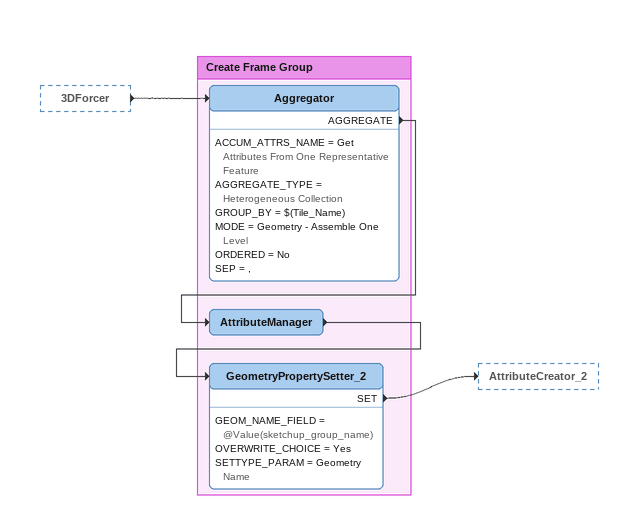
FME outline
3DForcer [outside]
    -> Aggregator

Bookmark: Create Frame Group
Aggregator
    ACCUM_ATTRS_NAME = Get Attributes From One Representative Feature
    AGGREGATE_TYPE = Heterogeneous Collection
    GROUP_BY = $(Tile_Name)
    MODE = Geometry - Assemble One Level
    ORDERED = No
    SEP = ,
    AGGREGATE -> AttributeManager
AttributeManager
    -> GeometryPropertySetter_2
GeometryPropertySetter_2
    GEOM_NAME_FIELD = @Value(sketchup_group_name)
    OVERWRITE_CHOICE = Yes
    SETTYPE_PARAM = Geometry Name
    SET -> AttributeCreator_2
